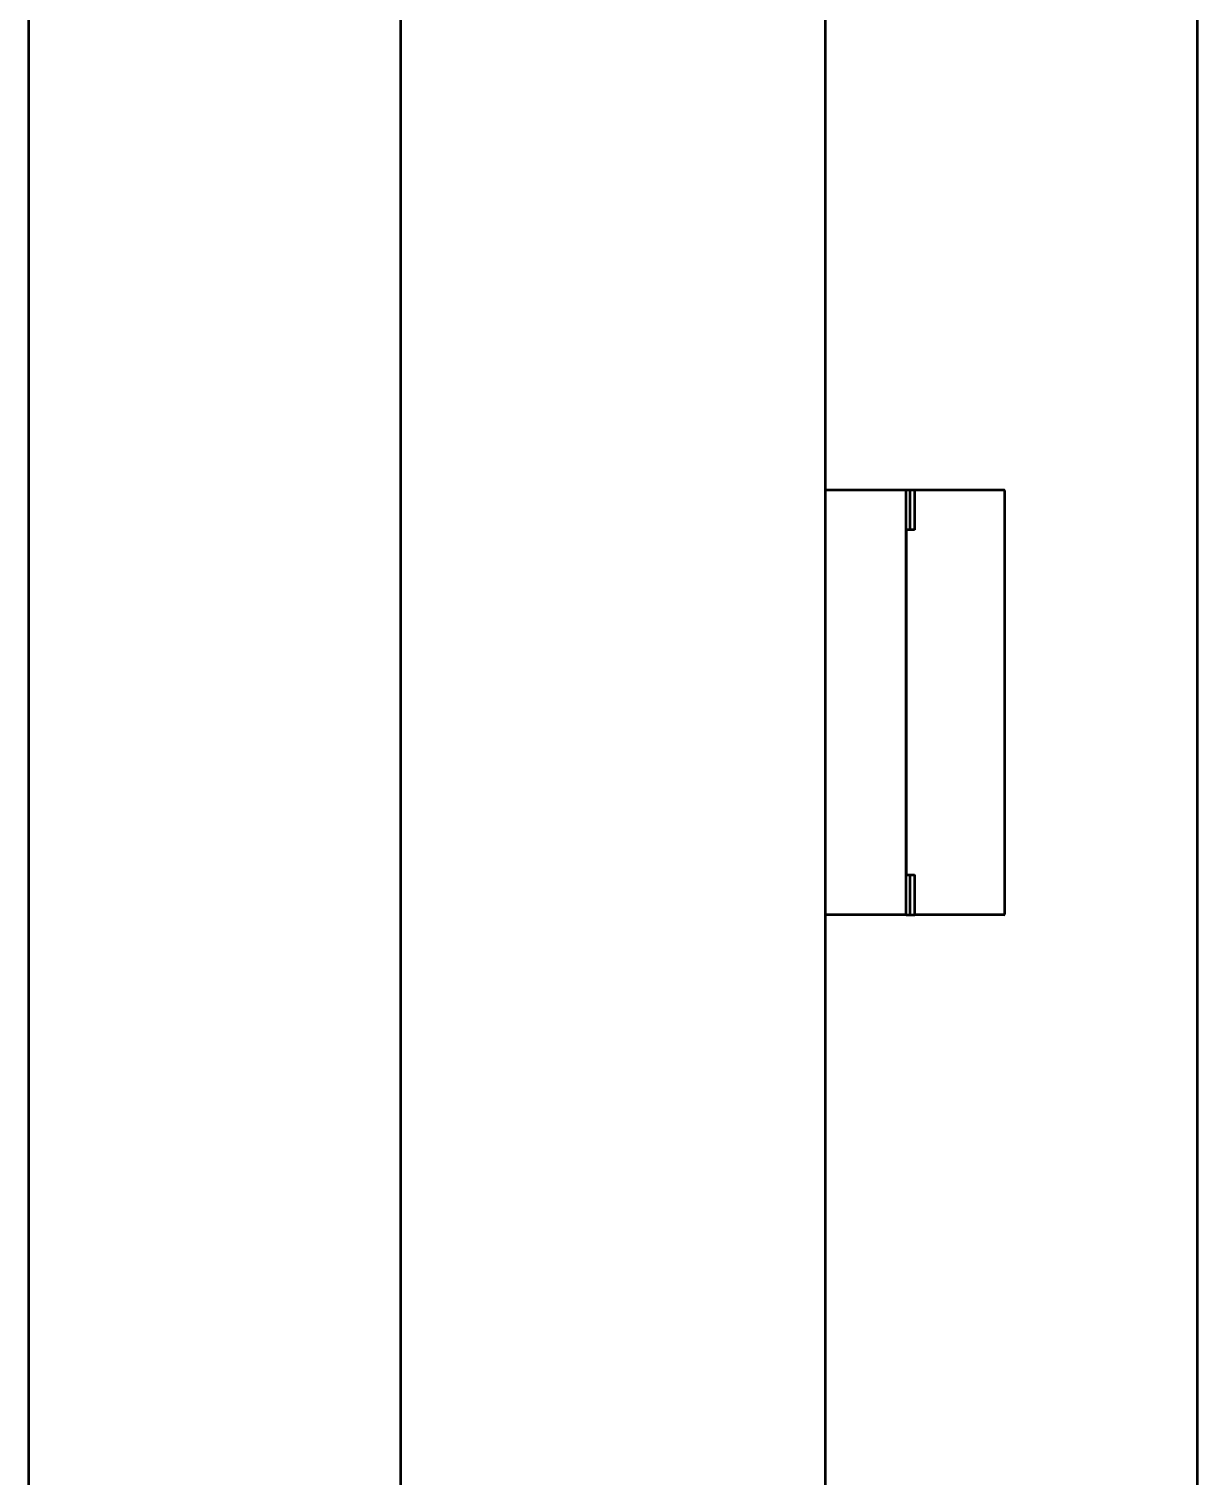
# Model space of a CAD drawing. Header units: millimetres. Extents: x 2121 to 4904, y 892 to 1933.
# Drawn here: x 2792.78 to 2805.98, y 1420.51 to 1436.87 of the extents above; entities that cross this region are included whole.
import ezdxf

# ---------------------------------------------------------------- set-up
doc = ezdxf.new("R2010")
doc.units = ezdxf.units.MM
doc.header["$LTSCALE"] = 1.8
doc.layers.add('외형선(ISO)', color=7, linetype='Continuous', lineweight=50)

msp = doc.modelspace()

# ---------------------------------------------------------------- linework, layer by layer
at = {"layer": '외형선(ISO)', "color": 7}
for p, q in [((2792.779, 1386.133), (2792.779, 1453.633)), ((2796.979, 1453.633), (2796.979, 1386.133)), ((2801.779, 1386.133), (2801.779, 1453.633)), ((2805.979, 1453.633), (2805.979, 1386.133)), ((2802.693, 1431.657), (2801.779, 1431.657)), ((2802.738, 1431.657), (2802.693, 1431.657)), ((2802.693, 1426.857), (2802.693, 1431.657)), ((2802.738, 1431.207), (2802.738, 1431.657)), ((2802.788, 1431.656), (2802.738, 1431.656)), ((2802.784, 1431.65), (2802.784, 1431.207)), ((2803.796, 1431.657), (2802.791, 1431.657)), ((2803.804, 1431.65), (2803.804, 1426.865)), ((2802.694, 1427.315), (2802.694, 1431.2)), ((2802.784, 1431.207), (2802.701, 1431.207)), ((2802.791, 1431.2), (2802.784, 1431.207)), ((2802.701, 1427.307), (2802.784, 1427.307)), ((2802.738, 1426.857), (2802.738, 1427.307)), ((2802.784, 1427.307), (2802.791, 1427.315)), ((2802.784, 1427.307), (2802.784, 1426.865)), ((2802.693, 1426.857), (2801.779, 1426.857)), ((2802.693, 1426.857), (2802.738, 1426.857)), ((2802.738, 1426.858), (2802.788, 1426.858)), ((2803.796, 1426.857), (2802.791, 1426.857))]:
    msp.add_line(p, q, dxfattribs=at)
for centre, start, end in [((2802.791, 1431.65), 90, 180), ((2803.796, 1431.65), 0, 90), ((2802.701, 1431.2), 90, 180), ((2802.701, 1427.315), 180, 270), ((2802.791, 1426.865), 180, 270), ((2803.796, 1426.865), 270, 0)]:
    msp.add_arc(centre, 0.0075, start, end, dxfattribs=at)

doc.saveas('drawing.dxf')
